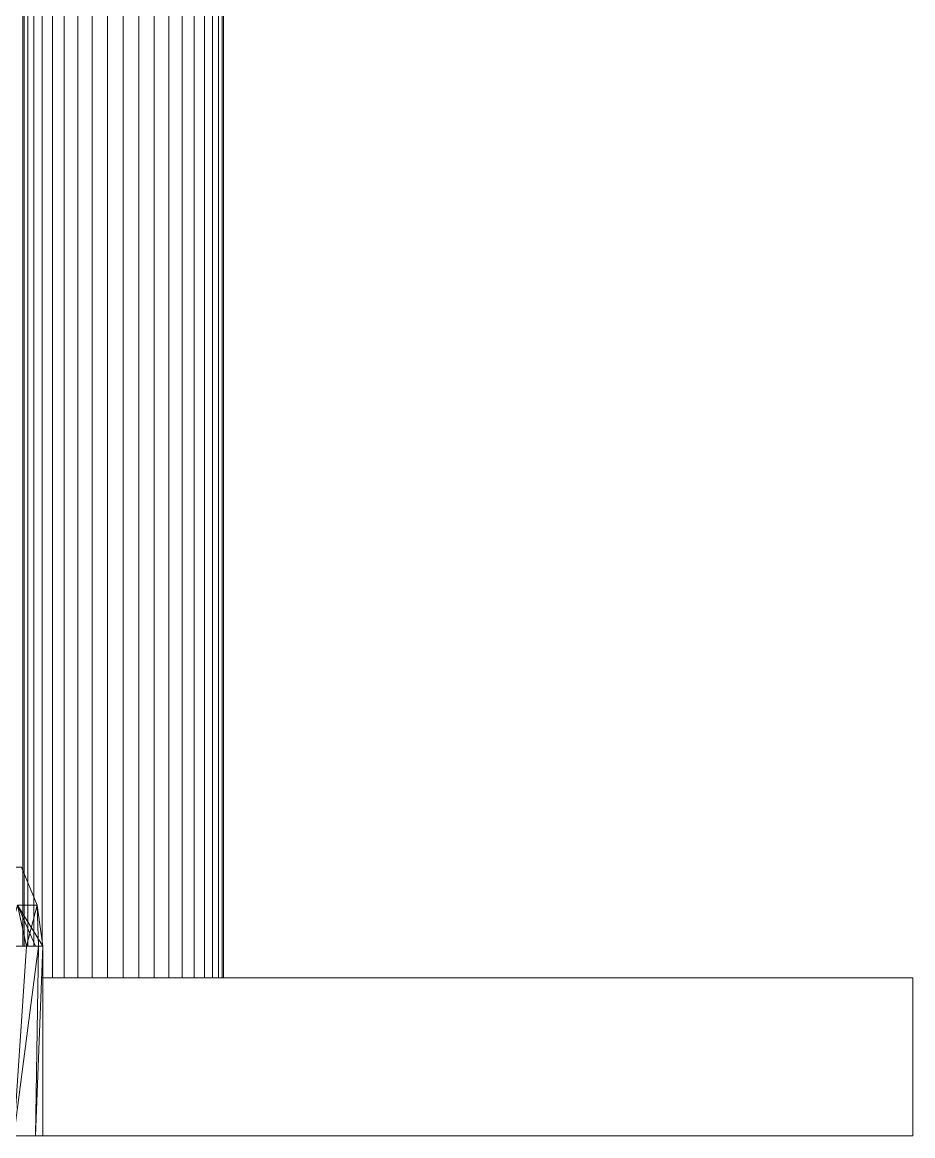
# Model space of a CAD drawing. Header units: centimetres. Extents: x -13467 to 3766, y -437 to 1921.
# Drawn here: x -7647.67 to -7642.03, y 94.03 to 101.08 of the extents above; entities that cross this region are included whole.
import ezdxf

# ---------------------------------------------------------------- set-up
doc = ezdxf.new("R2010")
doc.units = ezdxf.units.CM
doc.layers.add('M-EQPM', color=7, linetype='Continuous', lineweight=9)

# ---------------------------------------------------------------- blocks, each defined once
blk = doc.blocks.new('EQ-02-004 - EQ-02-004_dwg_Agrupar_772-1526259-Sección 1-1')
at = {"layer": 'M-EQPM', "color": 136, "true_color": 0x007f7f}
for p, q in [((-7647.6694, 105.0294), (-7647.6694, 95.2294)), ((-7647.6694, 95.2294), (-7647.6694, 105.0294)), ((-7647.6694, 95.2294), (-7647.6694, 105.0294)), ((-7647.6616, 105.0294), (-7647.6616, 95.2294)), ((-7647.6383, 105.0294), (-7647.6383, 95.2294)), ((-7647.6383, 105.0294), (-7647.6383, 95.2294)), ((-7647.6383, 105.0294), (-7647.6383, 95.2294)), ((-7647.6002, 105.0294), (-7647.6002, 95.2294)), ((-7647.6002, 95.2294), (-7647.6002, 105.0294)), ((-7647.6002, 95.2294), (-7647.6002, 105.0294)), ((-7647.5481, 105.0294), (-7647.5481, 95.2294)), ((-7647.4834, 105.0294), (-7647.4834, 95.0294)), ((-7647.4076, 105.0294), (-7647.4076, 95.0294)), ((-7647.3227, 105.0294), (-7647.3227, 95.0294)), ((-7647.2306, 105.0294), (-7647.2306, 95.0294)), ((-7647.2306, 105.0294), (-7647.2306, 95.0294)), ((-7647.2306, 105.0294), (-7647.2306, 95.0294)), ((-7647.1337, 105.0294), (-7647.1337, 95.0294)), ((-7647.1337, 95.0294), (-7647.1337, 105.0294)), ((-7647.1337, 95.0294), (-7647.1337, 105.0294)), ((-7647.0344, 105.0294), (-7647.0344, 95.0294)), ((-7647.0344, 105.0294), (-7647.0344, 95.0294)), ((-7647.0344, 105.0294), (-7647.0344, 95.0294)), ((-7646.9351, 105.0294), (-7646.9351, 95.0294)), ((-7646.9351, 95.0294), (-7646.9351, 105.0294)), ((-7646.9351, 105.0294), (-7646.9351, 95.0294)), ((-7646.8382, 105.0294), (-7646.8382, 95.0294)), ((-7646.8382, 95.0294), (-7646.8382, 105.0294)), ((-7646.8382, 95.0294), (-7646.8382, 105.0294)), ((-7646.7461, 105.0294), (-7646.7461, 95.0294)), ((-7646.7461, 105.0294), (-7646.7461, 95.0294)), ((-7646.7461, 105.0294), (-7646.7461, 95.0294)), ((-7646.6612, 105.0294), (-7646.6612, 95.0294)), ((-7646.5854, 105.0294), (-7646.5854, 95.0294)), ((-7646.5854, 95.0294), (-7646.5854, 105.0294)), ((-7646.5854, 95.0294), (-7646.5854, 105.0294)), ((-7646.5207, 105.0294), (-7646.5207, 95.0294)), ((-7646.4686, 105.0294), (-7646.4686, 95.0294)), ((-7646.4686, 105.0294), (-7646.4686, 95.0294)), ((-7646.4686, 105.0294), (-7646.4686, 95.0294)), ((-7646.4305, 105.0294), (-7646.4305, 95.0294)), ((-7646.4305, 95.0294), (-7646.4305, 105.0294)), ((-7646.4305, 95.0294), (-7646.4305, 105.0294)), ((-7646.4072, 105.0294), (-7646.4072, 95.0294)), ((-7646.3994, 105.0294), (-7646.3994, 95.0294)), ((-7646.3994, 105.0294), (-7646.3994, 95.0294)), ((-7646.3994, 105.0294), (-7646.3994, 95.0294)), ((-7642.0344, 95.0294), (-7647.5521, 95.0294)), ((-7642.0344, 95.0294), (-7647.5521, 95.0294)), ((-7642.0344, 94.0294), (-7642.0344, 95.0294)), ((-7642.0344, 94.0294), (-7642.0344, 95.0294)), ((-7647.5444, 94.0294), (-7642.0344, 94.0294)), ((-7647.5444, 94.0294), (-7642.0344, 94.0294)), ((-7647.5444, 94.0294), (-7642.0344, 94.0294))]:
    blk.add_line(p, q, dxfattribs=at)
at = {"layer": 'M-EQPM', "color": 136, "true_color": 0x007f7f, "flags": 128}
for points in [[(-7647.6616, 95.2294), (-7647.6616, 105.0294)], [(-7647.5481, 95.2294), (-7647.5481, 105.0294)], [(-7647.4834, 95.0294), (-7647.4834, 105.0294)], [(-7647.4076, 95.0294), (-7647.4076, 105.0294)], [(-7647.3227, 95.0294), (-7647.3227, 105.0294)], [(-7646.6612, 95.0294), (-7646.6612, 105.0294)], [(-7646.5207, 95.0294), (-7646.5207, 105.0294)], [(-7646.4072, 95.0294), (-7646.4072, 105.0294)]]:
    blk.add_lwpolyline(points, close=True, dxfattribs=at)
blk.add_lwpolyline([(-7642.0344, 94.0294), (-7642.0344, 95.0294), (-7647.5521, 95.0294)], dxfattribs=at)
blk = doc.blocks.new('EQ-02-004 - EQ-02-004_dwg_Agrupar_893-1526270-Sección 1-1')
at = {"layer": 'M-EQPM', "color": 136, "true_color": 0x007f7f}
for p, q in [((-7647.5785, 95.4882), (-7647.6784, 95.7294)), ((-7647.5906, 95.2294), (-7647.7051, 95.4882)), ((-7647.7051, 95.4882), (-7647.5444, 95.2294)), ((-7647.7051, 95.4882), (-7647.5785, 95.4882)), ((-7647.5785, 95.4882), (-7647.7051, 95.4882)), ((-7647.7051, 95.4882), (-7647.648, 95.2294)), ((-7647.7051, 95.4882), (-7647.648, 95.2294)), ((-7647.648, 95.2294), (-7647.7051, 95.4882)), ((-7647.7051, 95.4882), (-7647.5906, 95.2294)), ((-7647.5906, 95.2294), (-7647.7051, 95.4882)), ((-7647.7051, 95.4882), (-7647.5444, 95.2294)), ((-7647.5785, 95.4882), (-7647.648, 95.2294)), ((-7647.5444, 95.2294), (-7647.5785, 95.4882)), ((-7647.5785, 95.4882), (-7647.5704, 95.2294))]:
    blk.add_line(p, q, dxfattribs=at)
at = {"layer": 'M-EQPM', "color": 136, "true_color": 0x007f7f, "flags": 128}
for points in [[(-7647.8016, 95.7294), (-7647.6784, 95.7294), (-7647.5785, 95.4882), (-7647.6784, 95.7294), (-7647.8016, 95.7294)], [(-7647.7051, 95.4882), (-7647.5785, 95.4882), (-7647.7051, 95.4882)], [(-7647.7051, 95.4882), (-7647.5785, 95.4882), (-7647.5704, 95.2294)], [(-7647.7051, 95.4882), (-7647.5785, 95.4882), (-7647.5444, 95.2294), (-7647.7051, 95.4882)], [(-7647.5444, 95.2294), (-7647.5785, 95.4882), (-7647.5704, 95.2294)]]:
    blk.add_lwpolyline(points, dxfattribs=at)
blk.add_lwpolyline([(-7647.648, 95.2294), (-7647.5785, 95.4882)], close=True, dxfattribs=at)
blk = doc.blocks.new('EQ-02-004 - EQ-02-004_dwg_Agrupar_896-1526271-Sección 1-1')
at = {"layer": 'M-EQPM', "color": 136, "true_color": 0x007f7f}
for p, q in [((-7647.5785, 95.4882), (-7647.6784, 95.7294)), ((-7647.5906, 95.2294), (-7647.7051, 95.4882)), ((-7647.7051, 95.4882), (-7647.5444, 95.2294)), ((-7647.7051, 95.4882), (-7647.5785, 95.4882)), ((-7647.5785, 95.4882), (-7647.7051, 95.4882)), ((-7647.7051, 95.4882), (-7647.648, 95.2294)), ((-7647.648, 95.2294), (-7647.7051, 95.4882)), ((-7647.7051, 95.4882), (-7647.5906, 95.2294)), ((-7647.5906, 95.2294), (-7647.7051, 95.4882)), ((-7647.7051, 95.4882), (-7647.5444, 95.2294)), ((-7647.5785, 95.4882), (-7647.648, 95.2294)), ((-7647.5444, 95.2294), (-7647.5785, 95.4882)), ((-7647.5785, 95.4882), (-7647.5704, 95.2294)), ((-7647.7762, 95.2294), (-7647.648, 95.2294)), ((-7647.648, 95.2294), (-7647.7762, 95.2294)), ((-7647.648, 95.2294), (-7647.7279, 94.0294)), ((-7647.5704, 95.2294), (-7647.7279, 94.0294)), ((-7647.648, 95.2294), (-7647.5704, 95.2294)), ((-7647.5444, 95.2294), (-7647.5906, 94.0294)), ((-7647.5704, 95.2294), (-7647.5906, 94.0294)), ((-7647.5444, 95.2294), (-7647.5704, 95.2294)), ((-7647.5444, 95.2294), (-7647.5444, 94.0294)), ((-7647.5444, 94.0294), (-7647.5444, 95.2294)), ((-7647.5906, 94.0294), (-7647.7279, 94.0294)), ((-7647.5906, 94.0294), (-7647.7279, 94.0294)), ((-7647.5906, 94.0294), (-7647.5444, 94.0294)), ((-7647.5444, 94.0294), (-7647.5906, 94.0294))]:
    blk.add_line(p, q, dxfattribs=at)
at = {"layer": 'M-EQPM', "color": 136, "true_color": 0x007f7f, "flags": 128}
for points in [[(-7647.8016, 95.7294), (-7647.6784, 95.7294), (-7647.5785, 95.4882), (-7647.6784, 95.7294), (-7647.8016, 95.7294), (-7647.9551, 95.9365), (-7648.2671, 95.9365)], [(-7647.7762, 95.2294), (-7647.7051, 95.4882), (-7647.648, 95.2294)], [(-7647.7279, 94.0294), (-7647.5704, 95.2294), (-7647.7279, 94.0294), (-7647.648, 95.2294), (-7647.5704, 95.2294), (-7647.5444, 95.2294), (-7647.5785, 95.4882), (-7647.5704, 95.2294), (-7647.5906, 94.0294)], [(-7647.7051, 95.4882), (-7647.5785, 95.4882), (-7647.7051, 95.4882)], [(-7647.7051, 95.4882), (-7647.5785, 95.4882), (-7647.5704, 95.2294), (-7647.5444, 95.2294), (-7647.5906, 94.0294), (-7647.5444, 95.2294), (-7647.5444, 94.0294), (-7647.5906, 94.0294), (-7647.5444, 94.0294)], [(-7647.7051, 95.4882), (-7647.5785, 95.4882), (-7647.5444, 95.2294), (-7647.7051, 95.4882)], [(-7647.9531, 95.2294), (-7647.7762, 95.2294), (-7647.9531, 95.2294), (-7647.9531, 94.0294), (-7647.7762, 95.2294), (-7647.9531, 94.0294), (-7647.7279, 94.0294), (-7647.7762, 95.2294), (-7647.648, 95.2294)], [(-7647.648, 95.2294), (-7647.7279, 94.0294), (-7647.7762, 95.2294)], [(-7647.7279, 94.0294), (-7647.5906, 94.0294), (-7647.5704, 95.2294), (-7647.648, 95.2294)]]:
    blk.add_lwpolyline(points, dxfattribs=at)
blk.add_lwpolyline([(-7647.648, 95.2294), (-7647.5785, 95.4882)], close=True, dxfattribs=at)
blk = doc.blocks.new('EQ-02-004 - EQ-02-004_dwg-1526208-Sección 1-1')
for name in ['EQ-02-004 - EQ-02-004_dwg_Agrupar_772-1526259-Sección 1-1', 'EQ-02-004 - EQ-02-004_dwg_Agrupar_893-1526270-Sección 1-1', 'EQ-02-004 - EQ-02-004_dwg_Agrupar_896-1526271-Sección 1-1']:
    blk.add_blockref(name, (0, 0))
blk = doc.blocks.new('EQ-02-004 - EQ-02-004-1526283-Sección 1-1')
blk.add_blockref('EQ-02-004 - EQ-02-004_dwg-1526208-Sección 1-1', (0, 0))
blk = doc.blocks.new('PQ_RVR_MEP-01_ZZ_ZZ_MO_T_A_rvt-1-Sección 1-1')
at = {"layer": 'M-EQPM', "lineweight": 9}
blk.add_blockref('EQ-02-004 - EQ-02-004-1526283-Sección 1-1', (0, 0), dxfattribs=at)

msp = doc.modelspace()

# ---------------------------------------------------------------- block references
at = {"lineweight": 5}
msp.add_blockref('PQ_RVR_MEP-01_ZZ_ZZ_MO_T_A_rvt-1-Sección 1-1', (0, 0), dxfattribs=at)

doc.saveas('drawing.dxf')
